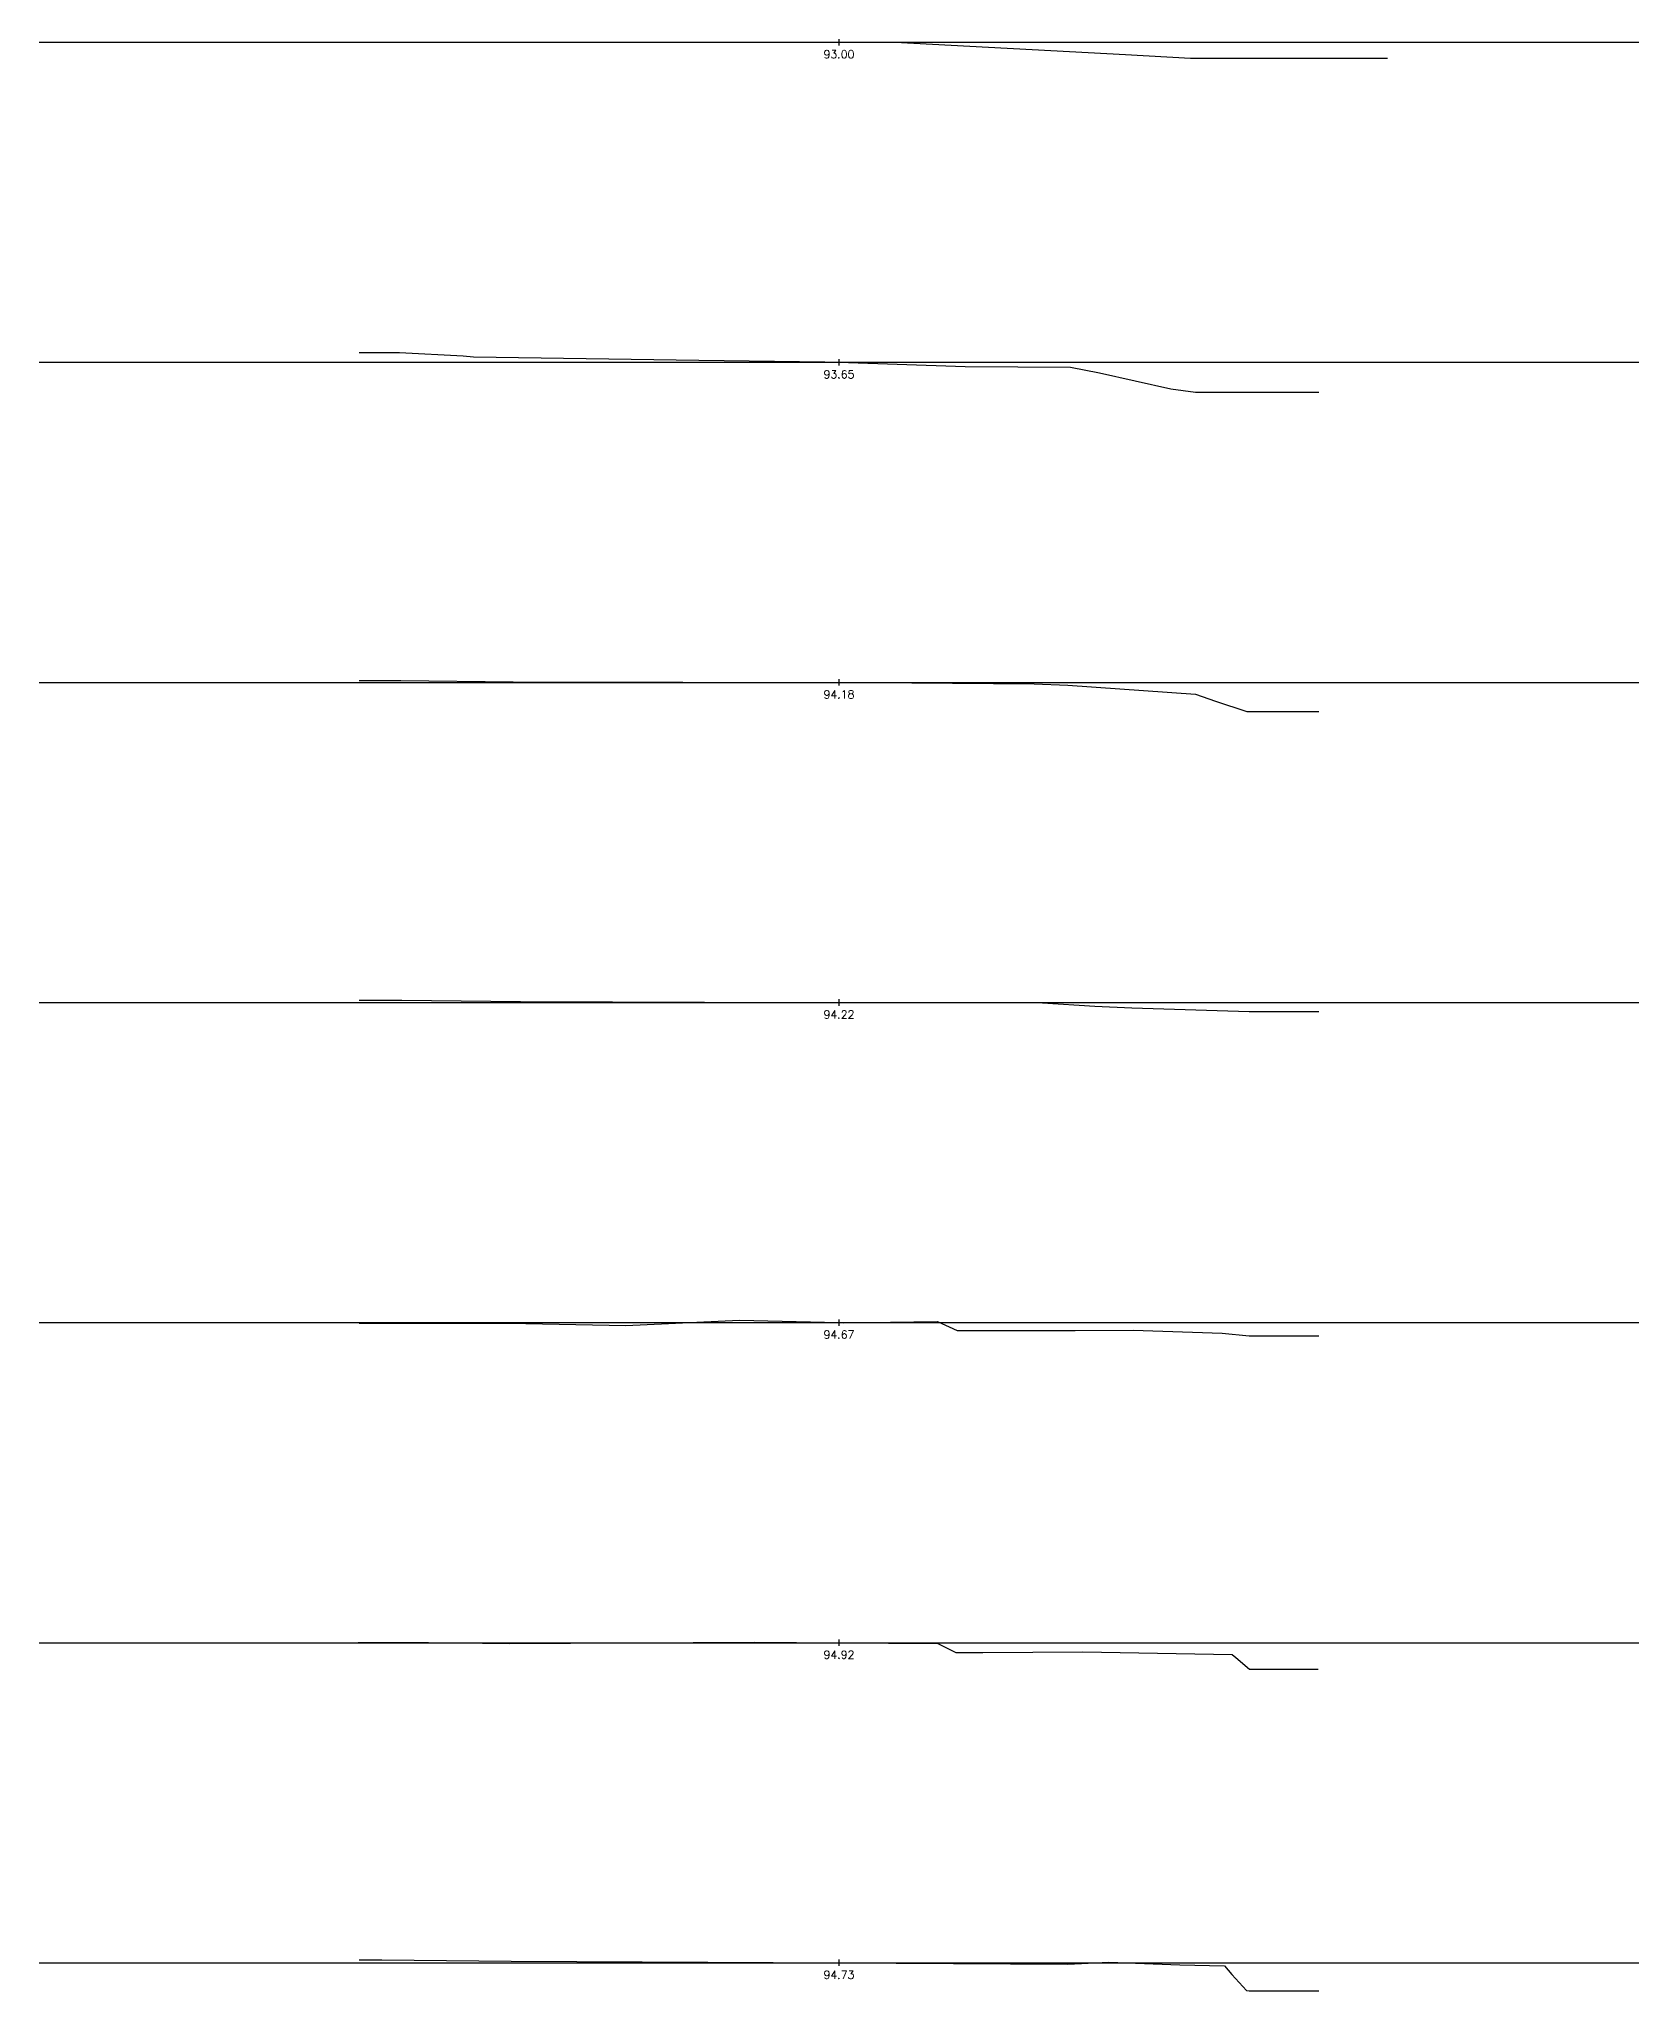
# Model space of a CAD drawing. Header units: millimetres. Extents: x 215151 to 215617, y 463010 to 463219.
# Drawn here: x 215517.3 to 215617.3, y 463017.7 to 463139.6 of the extents above; entities that cross this region are included whole.
import ezdxf
from ezdxf.enums import TextEntityAlignment as Align

# ---------------------------------------------------------------- set-up
doc = ezdxf.new("R2010")
doc.units = ezdxf.units.MM
doc.header["$MEASUREMENT"] = 0
doc.layers.add('-C-지반고', color=1, linetype='Continuous')
doc.styles.get("Standard").update_dxf_attribs({"font": 'simplex.shx'})

msp = doc.modelspace()

# ---------------------------------------------------------------- linework, layer by layer
at = {"layer": '-C-지반고'}
for p, q in [((215567.31866, 463139.63915), (215567.31866, 463139.23915)), ((215567.31866, 463119.63915), (215567.31866, 463119.23915)), ((215567.31866, 463099.63915), (215567.31866, 463099.23915)), ((215567.31866, 463079.63915), (215567.31866, 463079.23915)), ((215567.31866, 463059.63915), (215567.31866, 463059.23915)), ((215567.31866, 463039.63915), (215567.31866, 463039.23915)), ((215567.31866, 463019.63915), (215567.31866, 463019.23915))]:
    msp.add_line(p, q, dxfattribs=at)
at = {"layer": '-C-지반고', "color": 2}
for points in [[(215517.31866, 463139.43915), (215617.31866, 463139.43915)], [(215517.31866, 463119.43915), (215617.31866, 463119.43915)], [(215517.31866, 463099.43915), (215617.31866, 463099.43915)], [(215517.31866, 463079.43915), (215617.31866, 463079.43915)], [(215517.31866, 463059.43915), (215617.31866, 463059.43915)], [(215517.31866, 463039.43915), (215617.31866, 463039.43915)], [(215517.31866, 463019.43915), (215617.31866, 463019.43915)]]:
    msp.add_lwpolyline(points, dxfattribs=at)
at = {"layer": '-C-지반고'}
for points in [[(215541.59866, 463139.43915), (215567.31866, 463139.43915), (215570.83866, 463139.43915), (215585.21866, 463138.66915), (215589.28866, 463138.43915), (215601.59866, 463138.43915)], [(215537.31866, 463120.04915), (215539.84866, 463120.04915), (215543.81866, 463119.83915), (215544.47866, 463119.78915), (215558.54866, 463119.56915), (215566.42866, 463119.46915), (215567.31866, 463119.43915), (215575.19866, 463119.16915), (215581.78866, 463119.12915), (215583.60866, 463118.78915), (215588.06866, 463117.78915), (215589.59866, 463117.56915), (215597.31866, 463117.56915)], [(215537.31866, 463099.56915), (215539.92866, 463099.56915), (215546.94866, 463099.46915), (215557.54866, 463099.45915), (215567.31866, 463099.43915), (215569.29866, 463099.42915), (215579.51866, 463099.35915), (215581.61866, 463099.25915), (215589.60866, 463098.70915), (215590.84866, 463098.25915), (215592.81866, 463097.61915), (215597.31866, 463097.61915)], [(215537.31866, 463079.58915), (215539.99866, 463079.58915), (215547.40866, 463079.49915), (215558.90866, 463079.45915), (215567.31866, 463079.43915), (215580.02866, 463079.40915), (215583.30866, 463079.21915), (215585.61866, 463079.10915), (215592.94866, 463078.86915), (215597.31866, 463078.86915)], [(215537.31866, 463059.39915), (215546.70866, 463059.39915), (215553.98866, 463059.24915), (215561.10866, 463059.58915), (215567.31866, 463059.43915), (215567.58866, 463059.42915), (215573.46866, 463059.50915), (215574.70866, 463058.93915), (215582.07866, 463058.94915), (215585.70866, 463058.95915), (215591.25866, 463058.76915), (215592.94866, 463058.60915), (215597.31866, 463058.60915)], [(215537.25866, 463039.44915), (215541.66866, 463039.44915), (215546.71866, 463039.39915), (215562.01866, 463039.47915), (215567.31866, 463039.43915), (215573.48866, 463039.38915), (215574.62866, 463038.81915), (215576.29866, 463038.81915), (215582.56866, 463038.85915), (215591.88866, 463038.70915), (215592.12866, 463038.51915), (215592.96866, 463037.77915), (215597.25866, 463037.77915)], [(215537.31866, 463019.62915), (215538.74866, 463019.62915), (215546.82866, 463019.54915), (215567.31866, 463019.43915), (215581.62866, 463019.35915), (215584.18866, 463019.46915), (215588.62866, 463019.30915), (215591.41866, 463019.23915), (215591.86866, 463018.70915), (215592.78866, 463017.70915), (215592.95866, 463017.67915), (215597.31866, 463017.67915)]]:
    msp.add_lwpolyline(points, dxfattribs=at)

# ---------------------------------------------------------------- texts
for s, p in [('93.00', (215567.31866, 463138.93915)), ('93.65', (215567.31866, 463118.93915)), ('94.18', (215567.31866, 463098.93915)), ('94.22', (215567.31866, 463078.93915)), ('94.67', (215567.31866, 463058.93915)), ('94.92', (215567.31866, 463038.93915)), ('94.73', (215567.31866, 463018.93915))]:
    msp.add_text(s, height=0.5).set_placement(p, align=Align.TOP_CENTER)

doc.saveas('drawing.dxf')
